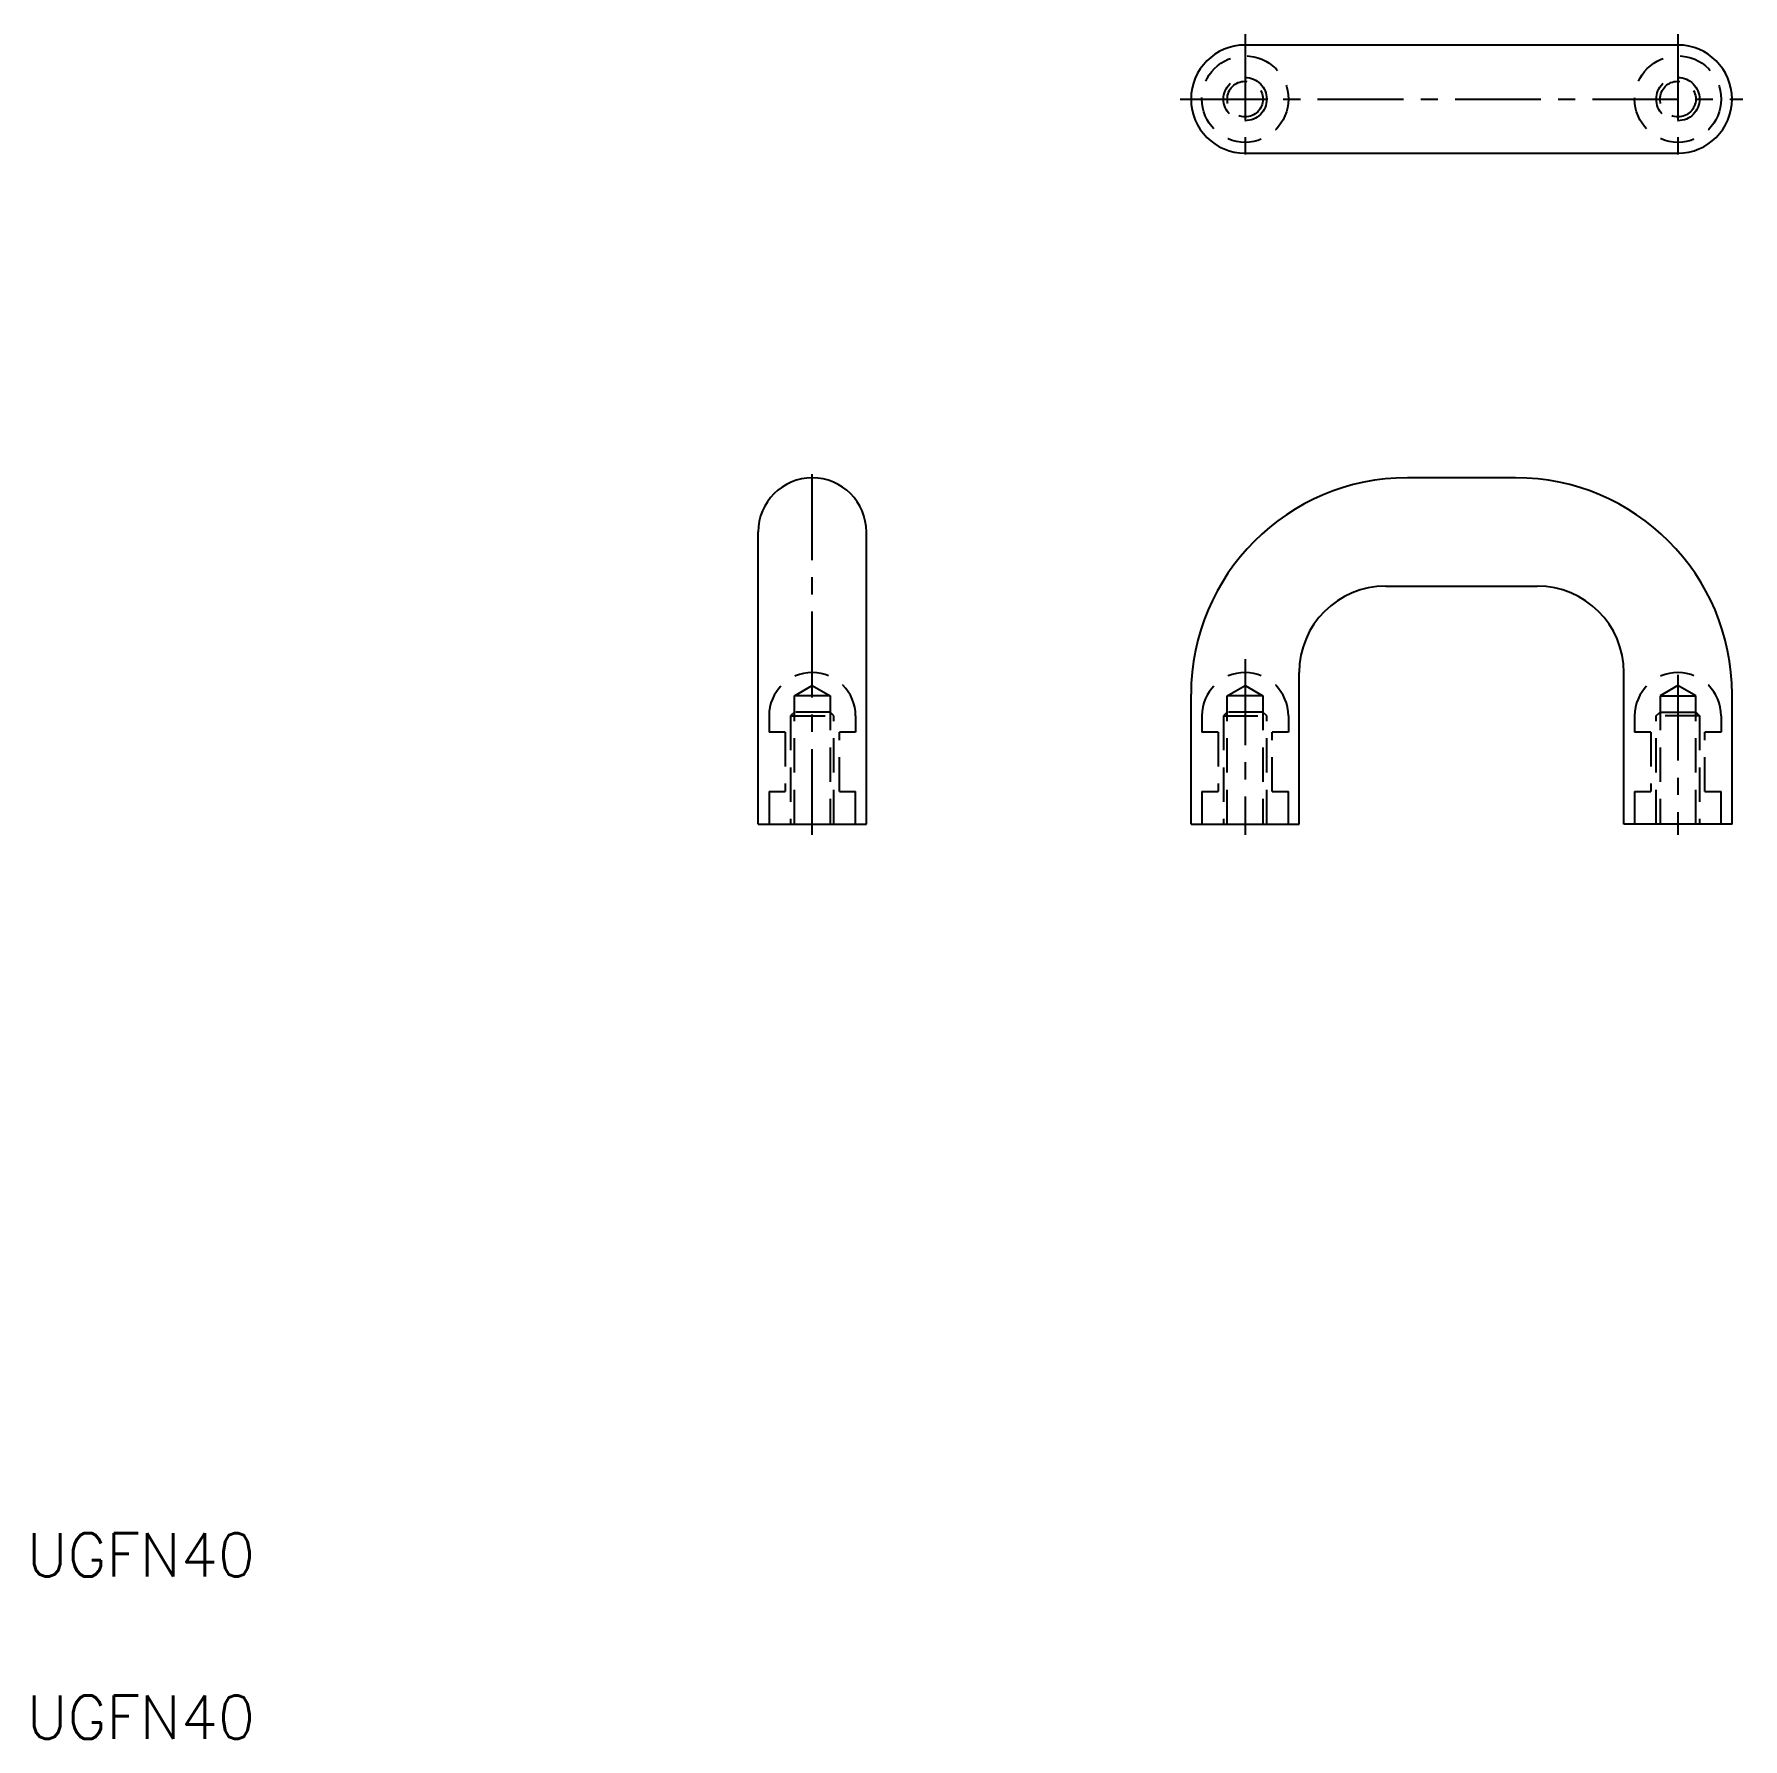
# Model space of a CAD drawing. Extents: x 11 to 169, y 10 to 168.
import ezdxf

# ---------------------------------------------------------------- set-up
doc = ezdxf.new("R2010")
doc.units = 0
doc.header["$LTSCALE"] = 0.25
doc.linetypes.add('CENTER', pattern=[50.8, 31.75, -6.35, 6.35, -6.35])
doc.linetypes.add('DASHED', pattern=[19.05, 12.7, -6.35])
doc.layers.get('0').update_dxf_attribs({"linetype": 'CONTINUOUS'})
doc.layers.add('CENTER', color=1, linetype='CENTER')
doc.styles.get("Standard").update_dxf_attribs({"font": 'txt', "bigfont": 'BIGFONT'})

msp = doc.modelspace()

# ---------------------------------------------------------------- linework, layer by layer
at = {"color": 7, "linetype": 'CONTINUOUS'}
for p, q in [((162.6, 166.54), (122.6, 166.54)), ((122.6, 156.54), (162.6, 156.54)), ((77.6, 94.54), (77.6, 121.54)), ((87.6, 94.54), (87.6, 121.54)), ((127.6, 94.54), (127.6, 108.54)), ((157.6, 94.54), (157.6, 108.54)), ((117.6, 94.54), (117.6, 106.54)), ((167.6, 94.54), (167.6, 106.54)), ((77.6, 94.54), (87.6, 94.54)), ((117.6, 94.54), (127.6, 94.54)), ((167.6, 94.54), (157.6, 94.54))]:
    msp.add_line(p, q, dxfattribs=at)
for p, q in [((87.6, 108.04), (87.6, 108.04)), ((87.6, 101.29), (87.6, 101.29))]:
    msp.add_line(p, q)
at = {"color": 3, "linetype": 'DASHED'}
for p, q in [((80.95, 106.39), (82.6, 107.34)), ((80.95, 94.54), (80.95, 106.39)), ((84.25, 106.39), (80.95, 106.39)), ((82.6, 107.34), (84.25, 106.39)), ((84.25, 106.39), (84.25, 94.54)), ((120.95, 106.39), (122.6, 107.34)), ((120.95, 94.54), (120.95, 106.39)), ((124.25, 106.39), (120.95, 106.39)), ((122.6, 107.34), (124.25, 106.39)), ((124.25, 106.39), (124.25, 94.54)), ((162.6, 107.34), (160.95, 106.39)), ((160.95, 106.39), (160.95, 94.54)), ((160.95, 106.39), (164.25, 106.39)), ((164.25, 106.39), (162.6, 107.34)), ((164.25, 94.54), (164.25, 106.39)), ((78.6, 104.54), (78.6, 103.04)), ((80.95, 104.89), (80.6, 104.54)), ((80.6, 104.54), (80.6, 94.54)), ((80.6, 104.54), (84.6, 104.54)), ((84.25, 104.89), (80.95, 104.89)), ((84.6, 104.54), (84.25, 104.89)), ((84.6, 94.54), (84.6, 104.54)), ((86.6, 104.54), (86.6, 103.04)), ((118.6, 104.54), (118.6, 103.04)), ((120.95, 104.89), (120.6, 104.54)), ((120.6, 104.54), (120.6, 94.54)), ((120.6, 104.54), (124.6, 104.54)), ((124.25, 104.89), (120.95, 104.89)), ((124.6, 104.54), (124.25, 104.89)), ((124.6, 94.54), (124.6, 104.54)), ((126.6, 104.54), (126.6, 103.04)), ((158.6, 104.54), (158.6, 103.04)), ((160.6, 104.54), (160.95, 104.89)), ((160.6, 94.54), (160.6, 104.54)), ((164.6, 104.54), (160.6, 104.54)), ((160.95, 104.89), (164.25, 104.89)), ((164.25, 104.89), (164.6, 104.54)), ((164.6, 104.54), (164.6, 94.54)), ((166.6, 104.54), (166.6, 103.04)), ((80.1, 103.04), (78.6, 103.04)), ((80.1, 103.04), (80.1, 97.54)), ((85.1, 97.54), (85.1, 103.04)), ((86.6, 103.04), (85.1, 103.04)), ((120.1, 103.04), (118.6, 103.04)), ((120.1, 103.04), (120.1, 97.54)), ((125.1, 97.54), (125.1, 103.04)), ((126.6, 103.04), (125.1, 103.04)), ((160.1, 103.04), (158.6, 103.04)), ((160.1, 103.04), (160.1, 97.54)), ((165.1, 97.54), (165.1, 103.04)), ((166.6, 103.04), (165.1, 103.04)), ((78.6, 97.54), (80.1, 97.54)), ((78.6, 97.54), (78.6, 94.54)), ((85.1, 97.54), (86.6, 97.54)), ((86.6, 94.54), (86.6, 97.54)), ((118.6, 97.54), (120.1, 97.54)), ((118.6, 97.54), (118.6, 94.54)), ((125.1, 97.54), (126.6, 97.54)), ((126.6, 94.54), (126.6, 97.54)), ((158.6, 97.54), (158.6, 94.54)), ((158.6, 97.54), (160.1, 97.54)), ((165.1, 97.54), (166.6, 97.54)), ((166.6, 94.54), (166.6, 97.54))]:
    msp.add_line(p, q, dxfattribs=at)
at = {"color": 7, "linetype": 'CONTINUOUS'}
for points in [[(147.6, 126.54), (142.6, 126.54), (137.6, 126.54)], [(135.6, 116.54), (142.6, 116.54), (149.6, 116.54)]]:
    msp.add_lwpolyline(points, dxfattribs=at)
at = {"color": 3, "linetype": 'DASHED'}
for centre, radius in [((122.6, 161.54), 4), ((162.6, 161.54), 4), ((122.6, 161.54), 2), ((122.6, 161.54), 1.65), ((162.6, 161.54), 2), ((162.6, 161.54), 1.65)]:
    msp.add_circle(centre, radius, dxfattribs=at)
at = {"color": 7, "linetype": 'CONTINUOUS'}
for centre, radius, start, end in [((122.6, 161.54), 5, 90, 270), ((162.6, 161.54), 5, 270, 90), ((82.6, 121.54), 5, 0, 180), ((137.6, 106.54), 20, 90, 180), ((147.6, 106.54), 20, 0, 90), ((135.6, 108.54), 8, 90, 180), ((149.6, 108.54), 8, 0, 90)]:
    msp.add_arc(centre, radius, start, end, dxfattribs=at)
at = {"color": 3, "linetype": 'DASHED'}
for centre in [(82.6, 104.54), (122.6, 104.54), (162.6, 104.54)]:
    msp.add_arc(centre, 4, 0, 180, dxfattribs=at)
at = {"layer": 'CENTER', "color": 1, "linetype": 'CENTER'}
for p, q in [((122.6, 167.54), (122.6, 155.54)), ((162.6, 167.54), (162.6, 155.54)), ((116.6, 161.54), (168.6, 161.54)), ((82.6, 93.54), (82.6, 127.54)), ((122.6, 109.78), (122.6, 93.54)), ((162.6, 108.34), (162.6, 93.54))]:
    msp.add_line(p, q, dxfattribs=at)

# ---------------------------------------------------------------- texts
for p in [(10, 25), (10, 10)]:
    msp.add_text('UGFN40', height=4).set_placement(p)

doc.saveas('drawing.dxf')
